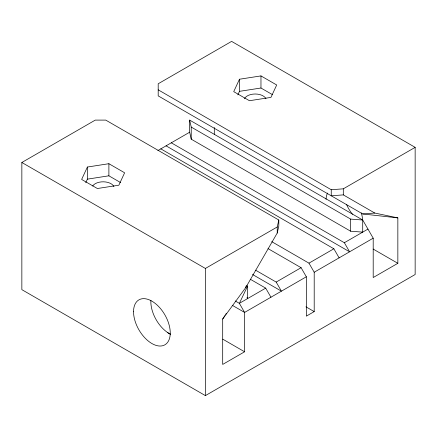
<?xml version="1.0" encoding="UTF-8"?>
<svg xmlns="http://www.w3.org/2000/svg" width="437" height="437" viewBox="0 0 437 437"><rect width="100%" height="100%" fill="white"/><g stroke="black" fill="none" stroke-linecap="round" stroke-linejoin="round"><path stroke-width="0.66" d="M235.221 300.956L239.356 303.344L244.6 312.428L244.6 351.785L222.695 364.431L222.695 319.015L245.769 287.53L246.053 286.262M245.769 287.53L277.233 233.03L277.233 226.978L278.806 220.013L105.754 120.104L95.266 120.104L21.85 162.488L21.85 289.649L205.39 395.616L415.15 274.512L415.15 147.351L231.61 41.384L158.194 83.773L158.194 95.883L362.71 213.961L397.845 217.894L397.845 263.309L373.198 277.539L373.198 238.181L362.71 220.013L189.658 120.104L189.658 132.214L191.231 139.179L350.649 231.217L362.71 232.123L362.71 220.013L350.649 219.106L191.231 127.069L189.658 120.104M277.233 233.03L278.806 226.066L278.806 220.013M87.4 167.032L81.643 179.438L97.375 188.522L118.864 185.195L124.621 172.79L108.889 163.706L87.4 167.032L87.4 179.143L85.756 182.688M239.476 79.228L233.719 91.639L249.451 100.718L270.94 97.396L276.697 84.986L260.965 75.907L239.476 79.228L239.476 91.338L237.832 94.884M222.695 319.015L224.902 315.574M225.639 314.427L226.371 313.28M157.904 150.547L189.658 132.214M21.85 162.488L205.39 268.455L277.233 226.978M158.194 89.825L331.246 189.734L343.307 188.828L415.15 147.351M270.94 297.22L265.696 288.136L239.356 303.344L247.342 286.623L247.058 285.356M255.514 270.142L276.184 282.078L301.093 267.701L306.337 276.779L306.337 316.142L314.203 311.597L314.203 272.24L308.959 263.156L271.748 241.672M308.959 263.156L333.868 248.779L339.112 257.857M171.304 142.812L344.356 242.721L367.954 229.097M306.337 276.779L244.6 312.428L232.216 305.266M314.203 272.24L373.198 238.181M239.476 91.338L260.965 88.017L272.617 94.742M87.4 179.143L108.889 175.816L120.541 182.546M397.845 217.894L374.771 213.048L343.307 194.886L331.246 195.792L331.246 189.734M362.71 213.961L374.771 213.048M373.154 249.057L397.845 263.309M166.06 145.838L349.6 251.805L344.356 242.721M160.816 148.864L333.868 248.779M268.018 248.604L301.093 267.701M252.51 274.469L281.428 291.162L276.184 282.078M305.938 306.829L314.203 311.597M250.341 279.27L265.696 288.136M246.162 285.94L247.342 286.623L247.342 298.733L247.058 297.466M167.431 332.524L170.375 334.223M222.81 339.188L244.6 351.785M350.649 219.106L350.649 231.217M343.307 188.828L343.307 194.886M260.965 75.907L260.965 88.017M214.305 127.517L214.305 134.296M205.39 268.455L205.39 395.616M191.231 127.069L191.231 139.179M108.889 163.706L108.889 175.816M352.479 214.294A25.958 14.984 60 0 1 346.53 204.505M170.397 334.19A25.958 14.984 60 0 1 150.885 300.399M92.677 186.025A11.122 6.424 0 0 1 103.618 181.808A11.122 6.424 0 0 1 113.877 186.561M244.463 98.762A11.122 6.424 0 0 1 255.208 93.999A11.122 6.424 0 0 1 265.953 98.762M326.035 199.277A25.958 14.984 60 0 1 327.531 193.045M361.312 212.912A25.958 14.984 60 0 1 362.677 220.587M133.542 311.75A25.958 14.984 60 0 0 161.073 345.995A25.958 14.984 60 0 0 161.073 309.287A25.958 14.984 60 0 0 133.542 311.75"/></g></svg>
